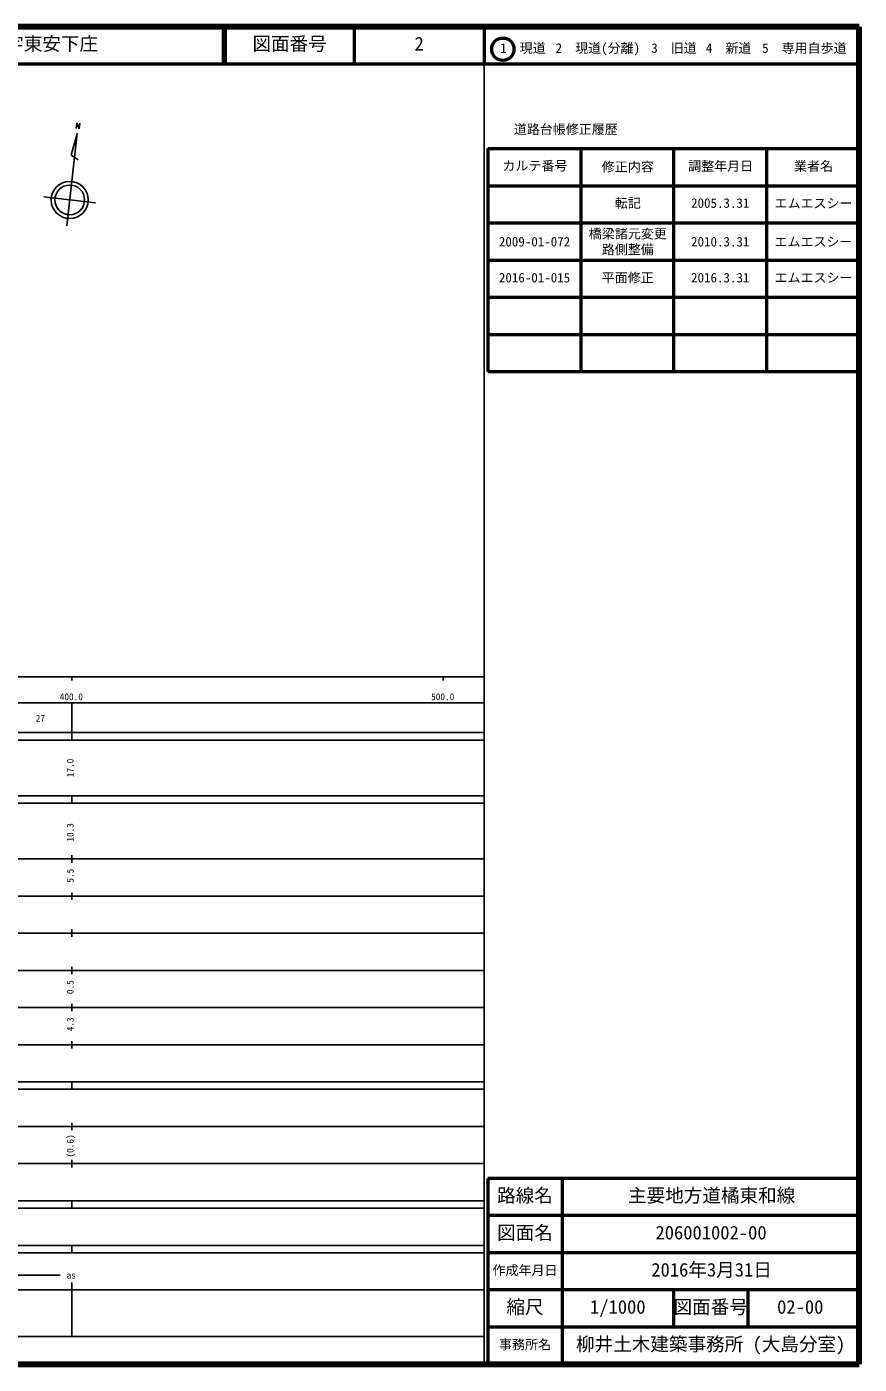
# Model space of a CAD drawing. Units: millimetres, scale not verified. Extents: x 40000 to 680000, y 20000 to 380000.
# Drawn here: x 455832 to 680000, y 20000 to 380000 of the extents above; entities that cross this region are included whole.
import ezdxf
from ezdxf.enums import TextEntityAlignment as Align

# ---------------------------------------------------------------- set-up
doc = ezdxf.new("R2010")
doc.units = ezdxf.units.MM
doc.header["$LTSCALE"] = 1000
for name, color, linetype, lineweight in [('M-BGD', 7, 'Continuous', 25), ('M-TTL', 2, 'Continuous', 140), ('M-TTL-BAND', 7, 'Continuous', 25), ('M-TTL-FRAM', 2, 'Continuous', 50), ('M-TTL-LINE', 7, 'Continuous', 50)]:
    doc.layers.add(name, color=color, linetype=linetype, lineweight=lineweight)
doc.layers.add('M-TTL-TXT', color=7, linetype='Continuous')
doc.styles.add('ＭＳ ゴシック', font='')
doc.styles.get('ＭＳ ゴシック').set_extended_font_data('MS Gothic')

msp = doc.modelspace()

# ---------------------------------------------------------------- linework, layer by layer
at = {"layer": 'M-BGD'}
for p, q in [((469148, 352616), (469322, 354149)), ((469322, 354149), (469944, 352521)), ((469944, 352521), (470110, 354061)), ((469435, 351273), (466619, 326433)), ((469435, 351273), (467766, 345424)), ((467766, 345424), (469640, 344205)), ((474363, 332600), (460452, 334176))]:
    msp.add_line(p, q, dxfattribs=at)
for radius in [5000, 4000]:
    msp.add_circle((467408, 333388), radius, dxfattribs=at)
at = {"layer": 'M-TTL'}
for p, q in [((680000, 380000), (40000, 380000)), ((680000, 20000), (680000, 380000)), ((40000, 20000), (680000, 20000))]:
    msp.add_line(p, q, dxfattribs=at)
at = {"layer": 'M-TTL-BAND'}
for p, q in [((579000, 20000), (579000, 370000)), ((40000, 205000), (579000, 205000)), ((468000, 205000), (468000, 204000)), ((568000, 205000), (568000, 204000)), ((68000, 198000), (579000, 198000)), ((468000, 188000), (468000, 198000)), ((40000, 190000), (579000, 190000)), ((40000, 188000), (579000, 188000)), ((40000, 173000), (579000, 173000)), ((468000, 171000), (468000, 173000)), ((40000, 171000), (579000, 171000)), ((40000, 156000), (579000, 156000)), ((468000, 155000), (468000, 157000)), ((46000, 146000), (579000, 146000)), ((468000, 145000), (468000, 147000)), ((468000, 135000), (468000, 137000)), ((52000, 136000), (579000, 136000)), ((46000, 126000), (579000, 126000)), ((468000, 125000), (468000, 127000)), ((52000, 116000), (579000, 116000)), ((468000, 115000), (468000, 117000)), ((46000, 106000), (579000, 106000)), ((468000, 105000), (468000, 107000)), ((40000, 96000), (579000, 96000)), ((40000, 94000), (579000, 94000)), ((468000, 94000), (468000, 96000)), ((49000, 84000), (579000, 84000)), ((468000, 83000), (468000, 85000)), ((40000, 74000), (579000, 74000)), ((468000, 73000), (468000, 75000)), ((40000, 64000), (579000, 64000)), ((40000, 62000), (579000, 62000)), ((468000, 62000), (468000, 64000)), ((40000, 52000), (579000, 52000)), ((468000, 50000), (468000, 52000)), ((40000, 50000), (579000, 50000)), ((235500, 44000), (464806, 44000)), ((40000, 40000), (579000, 40000)), ((468000, 27500), (468000, 42000)), ((68000, 27500), (579000, 27500))]:
    msp.add_line(p, q, dxfattribs=at)
at = {"layer": 'M-TTL-FRAM'}
for p, q in [((580000, 347197), (580000, 287197)), ((580000, 347197), (680000, 347197)), ((580000, 287197), (680000, 287197)), ((680000, 70000), (580000, 70000)), ((580000, 70000), (580000, 20000))]:
    msp.add_line(p, q, dxfattribs=at)
at = {"layer": 'M-TTL-LINE'}
for p, q in [((508746, 380000), (508746, 370000)), ((509246, 380000), (509246, 370000)), ((543996, 380000), (543996, 370000)), ((579000, 380000), (579000, 370000)), ((40000, 370000), (680000, 370000)), ((605000, 347197), (605000, 287197)), ((630000, 347197), (630000, 287197)), ((655000, 347197), (655000, 287197)), ((580000, 337197), (680000, 337197)), ((580000, 327197), (680000, 327197)), ((580000, 317197), (680000, 317197)), ((580000, 307197), (680000, 307197)), ((580000, 297197), (680000, 297197)), ((600000, 70000), (600000, 20000)), ((680000, 60000), (580000, 60000)), ((680000, 50000), (580000, 50000)), ((680000, 40000), (580000, 40000)), ((630000, 40000), (630000, 30000)), ((650000, 40000), (650000, 30000)), ((680000, 30000), (580000, 30000))]:
    msp.add_line(p, q, dxfattribs=at)
msp.add_circle((584031, 373958), 3000, dxfattribs=at)

# ---------------------------------------------------------------- texts
at = {"layer": 'M-TTL-BAND', "style": 'ＭＳ ゴシック'}
for s, p in [('400.0', (464719, 198195)), ('500.0', (564719, 198195)), ('27', (458250, 192405)), ('as', (466586, 42500))]:
    msp.add_text(s, height=1833, dxfattribs=at).set_placement(p, align=Align.BOTTOM_LEFT)
for s, p in [('17.0', (468988, 178000)), ('10.3', (468988, 160674)), ('5.5', (468988, 149625)), ('0.5', (468988, 119625)), ('4.3', (468988, 109625)), ('(0.6)', (468988, 75639))]:
    msp.add_text(s, height=1833, rotation=90, dxfattribs=at).set_placement(p, align=Align.BOTTOM_LEFT)
at = {"layer": 'M-TTL-TXT', "style": 'ＭＳ ゴシック'}
for s, height, p in [('大島郡周防大島町大字東安下庄', 3666, (405024, 372500)), ('図面番号', 3666, (516621, 372500)), ('2', 3666, (560246, 372500)), ('1\u3000現道', 2566, (583323, 372208)), ('2\u3000現道(分離)', 2566, (598244, 372208)), ('3\u3000旧道', 2566, (623996, 372208)), ('4\u3000新道', 2566, (638699, 372208)), ('5\u3000専用自歩道', 2566, (653853, 372208)), ('道路台帳修正履歴', 2566, (586968, 350363)), ('カルテ番号', 2566, (583925, 340527)), ('修正内容', 2566, (610675, 340273)), ('調整年月日', 2566, (633925, 340447)), ('業者名', 2566, (662425, 340447)), ('転記', 2566, (614175, 330495)), ('2005.3.31', 2566, (634712, 330495)), ('エムエスシー', 2566, (657175, 330439)), ('橋梁諸元変更', 2566, (607175, 322245)), ('2009-01-072', 2566, (582962, 320091)), ('路側整備', 2566, (610675, 318004)), ('2010.3.31', 2566, (634712, 320091)), ('エムエスシー', 2566, (657175, 320091)), ('2016-01-015', 2566, (582962, 310411)), ('平面修正', 2566, (610675, 310411)), ('2016.3.31', 2566, (634712, 310411)), ('エムエスシー', 2566, (657175, 310411)), ('路線名', 3666, (582500, 62500)), ('主要地方道橘東和線', 3666, (617750, 62500)), ('図面名', 3666, (582500, 52500)), ('206001002-00', 3666, (625125, 52500)), ('作成年月日', 2566, (581250, 43250)), ('作成年月日', 2566, (581250, 43250)), ('2016年3月31日', 3666, (624000, 42500)), ('縮尺', 3666, (585000, 32500)), ('1/1000', 3666, (607500, 32500)), ('図面番号', 3666, (630000, 32500)), ('02-00', 3666, (657875, 32500)), ('事務所名', 2566, (583000, 23250)), ('事務所名', 2566, (583000, 23250)), ('柳井土木建築事務所 (大島分室)', 3666, (603750, 22500))]:
    msp.add_text(s, height=height, dxfattribs=at).set_placement(p, align=Align.BOTTOM_LEFT)

doc.saveas('drawing.dxf')
